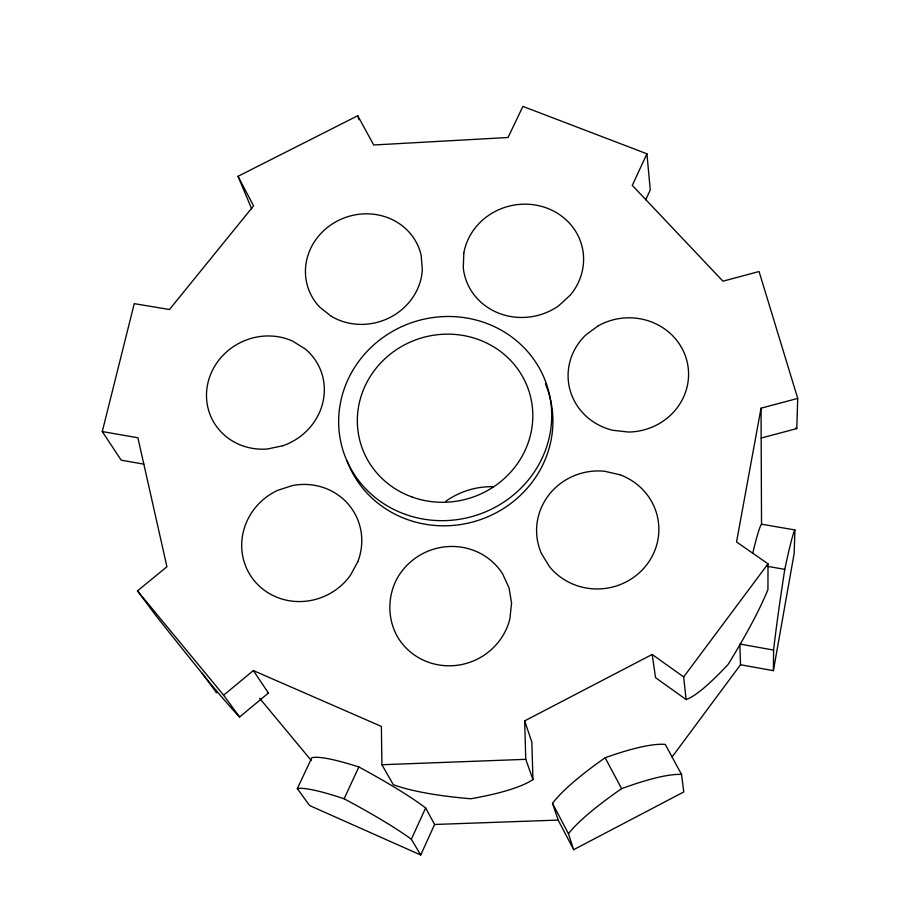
<?xml version="1.0" encoding="UTF-8"?>
<svg xmlns="http://www.w3.org/2000/svg" width="900" height="900" viewBox="0 0 900 900"><rect width="100%" height="100%" fill="white"/><g stroke="black" fill="none" stroke-linecap="round" stroke-linejoin="round"><path stroke-width="1.35" d="M251.674 208.89L238.016 176.299L357.728 115.74L373.714 144.99L508.039 137.509L522.9 106.391L646.92 153.81L632.284 185.377L722.947 281.194L759.071 271.519L797.726 398.407L761.04 408.195L736.538 541.935L768.015 563.839L767.936 589.601A188.64 28.339 -54.7 0 1 728.168 664.357A185.884 27.63 -55.2 0 1 686.104 699.559L655.56 677.666L652.185 654.457L524.666 720.889L525.769 759.33L532.946 779.558A187.684 37.429 -0.8 0 1 470.711 798.761A188.955 37.856 -1.5 0 1 393.345 784.699L381.892 764.73L381.386 726.424L253.35 670.567L223.639 695.205L239.602 716.996L268.425 693.045L253.35 670.567M672.041 757.035L740.52 664.74L773.381 670.669L773.595 650.081A161.325 5.839 -80.5 0 1 784.778 569.363A164.756 6.019 -80.4 0 1 794.925 529.954L761.535 524.183L761.04 408.195M761.175 438.064L796.793 428.569L797.726 398.407M794.925 529.954L794.16 553.421L773.381 670.669M143.854 464.152L121.207 460.181L102.274 431.561L134.246 303.649L169.459 309.521L253.575 205.864L238.016 176.299M420.716 855L434.599 824.479L425.632 807.952A162.63 20.205 25.4 0 0 358.864 766.98A165.24 20.689 25 0 0 311.816 757.744L297.338 788.614L309.611 805.556L420.716 855L411.345 839.261A163.069 18.596 25.4 0 0 344.104 798.773A165.701 19.035 25 0 0 297.338 788.614M411.345 839.261L425.632 807.952M645.716 199.789L650.273 189.945L646.92 153.81M344.104 798.773L358.864 766.98M686.104 699.559L683.663 676.946L768.015 563.839M239.602 716.996A182.306 2.677 50.7 0 1 211.567 685.035A186.491 2.79 50.7 0 1 155.745 615.398L137.486 590.884L166.928 566.752L137.891 437.76L102.274 431.561M573.66 849.679L683.764 791.955L681.548 774.45L665.246 744.401A165.206 31.68 -27.9 0 0 605.137 757.766A164.498 31.477 -28.5 0 0 552.51 803.363L558.146 820.08L573.66 849.679L568.429 833.715L552.51 803.363M381.892 764.73L525.769 759.33M434.599 824.479L558.146 820.08M766.901 566.235L784.778 569.363M773.595 650.081L739.845 644.029L740.52 664.74M652.185 654.457L683.663 676.946M259.673 698.355L311.231 760.444M137.486 590.884L223.639 695.205M202.05 673.155L216.607 692.82L215.977 690.086M605.137 757.766L621.619 788.648A165.814 30.128 -27.9 0 1 681.548 774.45M524.666 720.889L531.855 742.174L532.946 779.558M357.728 115.74L358.942 119.666M568.429 833.715A165.094 29.948 -28.5 0 1 621.619 788.648M268.425 693.045A182.014 4.815 50.7 0 1 267.525 692.325M445.871 501.255A75.814 73.192 -17.5 0 1 493.425 486.72M752.861 552.735A164.475 7.729 -80.4 0 1 761.535 524.183M545.434 383.951A106.425 101.093 -17.5 0 1 484.267 518.22A106.425 101.093 -17.5 0 1 347.13 461.048M796.793 428.569A179.843 16.549 75 0 1 795.735 427.916M463.815 253.058L463.286 267.817A60.458 56.475 -11.9 0 0 498.544 313.099A60.458 56.475 -11.9 0 0 558.754 305.719L570.229 295.178A60.458 56.475 -11.9 0 0 547.988 208.519A60.458 56.475 -11.9 0 0 463.815 253.058M511.56 603.18L509.895 618.739A61.324 59.389 -22.5 0 1 459.72 664.909A61.324 59.389 -22.5 0 1 398.104 637.841C387.326 619.74 387.18 596.734 397.204 578.295A61.324 59.389 -22.5 0 1 502.571 573.773L509.051 587.835L511.56 603.18M357.851 561.611L350.359 575.415A60.705 57.892 -29.3 0 1 255.026 581.614A60.705 57.892 -29.3 0 1 277.515 490.399L292.466 485.539A60.705 57.892 -29.3 0 1 357.851 561.611M598.196 325.834L585.788 334.991A60.277 57.071 -6.5 0 0 612.619 430.256L628.301 432.045A60.277 57.071 -6.5 0 0 686.52 359.483A60.277 57.071 -6.5 0 0 598.196 325.834M282.836 445.759L267.57 448.976A59.602 55.913 -25.6 0 1 207.934 382.86A59.602 55.913 -25.6 0 1 292.669 341.134L305.213 348.964A59.602 55.913 -25.6 0 1 322.909 402.199A59.602 55.913 -25.6 0 1 282.836 445.759M619.909 474.75L604.508 471.24A61.178 58.961 -7.8 0 0 541.485 553.624L549.619 566.831A61.178 58.961 -7.8 0 0 646.819 564.637A61.178 58.961 -7.8 0 0 619.909 474.75M331.279 316.294L319.793 307.192A58.916 54.844 -18.9 0 1 337.939 220.703A58.916 54.844 -18.9 0 1 421.2 255.51L422.325 269.865A58.916 54.844 -18.9 0 1 389.925 317.509A58.916 54.844 -18.9 0 1 331.279 316.294M412.358 497.126A88.133 83.655 -17.5 0 0 531.934 403.875A88.133 83.655 -17.5 0 0 390.926 353.644A88.133 83.655 -17.5 0 0 412.358 497.126M405.664 514.474A107.021 101.587 -17.5 0 0 550.631 400.961A107.021 101.587 -17.5 0 0 379.26 340.301A107.021 101.587 -17.5 0 0 405.664 514.474"/></g></svg>
